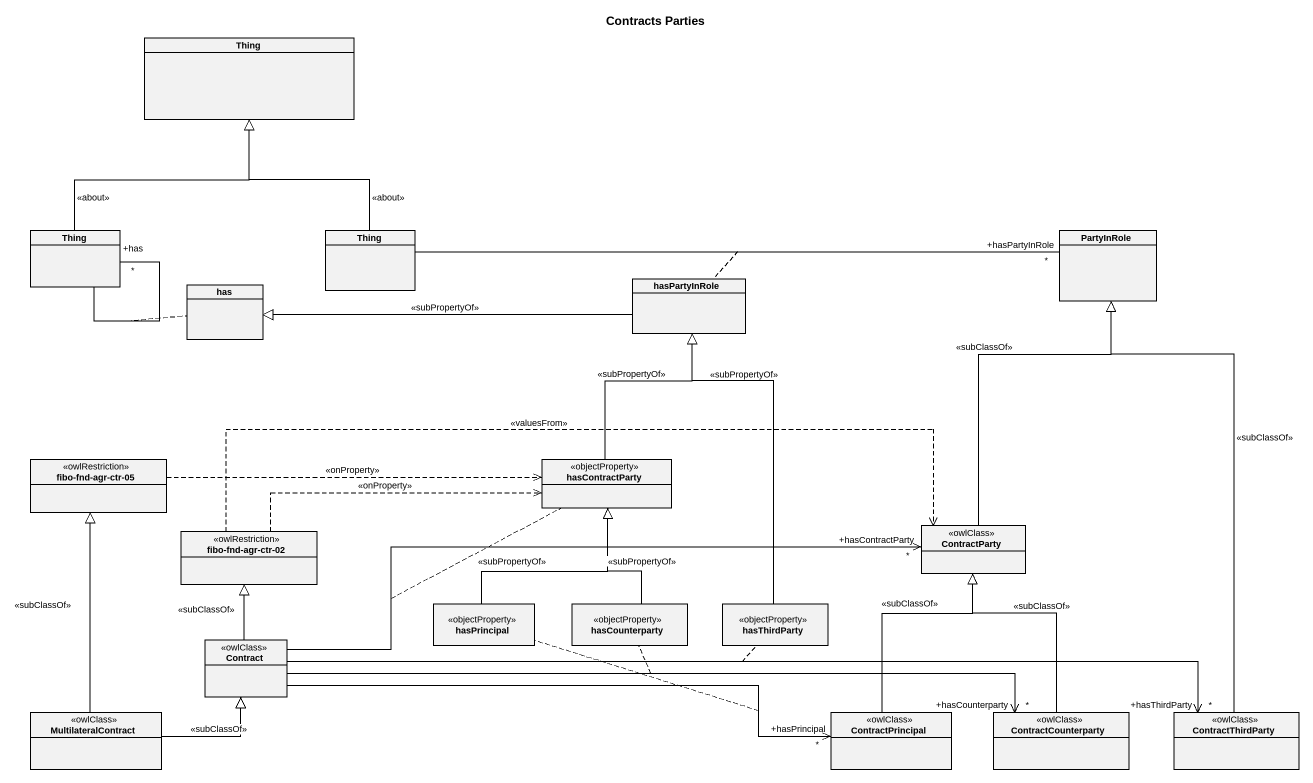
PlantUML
@startuml
title Contracts Parties
hide circle
hide empty members
class Thing
class "Thing" as Thing_2
class "Thing" as Thing_3
class PartyInRole
class hasPartyInRole
class has
class "fibo-fnd-agr-ctr-05" as fibo_fnd_agr_ctr_05 <<owlRestriction>>
class hasContractParty <<objectProperty>>
class "fibo-fnd-agr-ctr-02" as fibo_fnd_agr_ctr_02 <<owlRestriction>>
class ContractParty <<owlClass>>
class hasPrincipal <<objectProperty>>
class hasCounterparty <<objectProperty>>
class hasThirdParty <<objectProperty>>
class Contract <<owlClass>>
class MultilateralContract <<owlClass>>
class ContractPrincipal <<owlClass>>
class ContractCounterparty <<owlClass>>
class ContractThirdParty <<owlClass>>
Thing_2 -up-|> Thing : <<about>>
Thing_2 -- "+has\n*" Thing_2
(Thing_2, Thing_2) .. has
Thing_3 -up-|> Thing : <<about>>
Thing_3 -right- "+hasPartyInRole\n*" PartyInRole
(Thing_3, PartyInRole) .. hasPartyInRole
hasPartyInRole -left-|> has : <<subPropertyOf>>
fibo_fnd_agr_ctr_05 .right.> hasContractParty : <<onProperty>>
hasContractParty -up-|> hasPartyInRole : <<subPropertyOf>>
fibo_fnd_agr_ctr_02 .right.> hasContractParty : <<onProperty>>
fibo_fnd_agr_ctr_02 .right.> ContractParty : <<valuesFrom>>
ContractParty -up-|> PartyInRole : <<subClassOf>>
hasPrincipal -up-|> hasContractParty : <<subPropertyOf>>
hasCounterparty -up-|> hasContractParty : <<subPropertyOf>>
hasThirdParty -up-|> hasPartyInRole : <<subPropertyOf>>
Contract -up-|> fibo_fnd_agr_ctr_02 : <<subClassOf>>
Contract -right-> "+hasContractParty\n*" ContractParty
(Contract, ContractParty) .. hasContractParty
Contract -right-> "+hasPrincipal\n*" ContractPrincipal
(Contract, ContractPrincipal) .. hasPrincipal
Contract -right-> "+hasCounterparty\n*" ContractCounterparty
(Contract, ContractCounterparty) .. hasCounterparty
Contract -right-> "+hasThirdParty\n*" ContractThirdParty
(Contract, ContractThirdParty) .. hasThirdParty
MultilateralContract -up-|> fibo_fnd_agr_ctr_05 : <<subClassOf>>
MultilateralContract -right-|> Contract : <<subClassOf>>
ContractPrincipal -up-|> ContractParty : <<subClassOf>>
ContractCounterparty -up-|> ContractParty : <<subClassOf>>
ContractThirdParty -up-|> PartyInRole : <<subClassOf>>
@enduml
